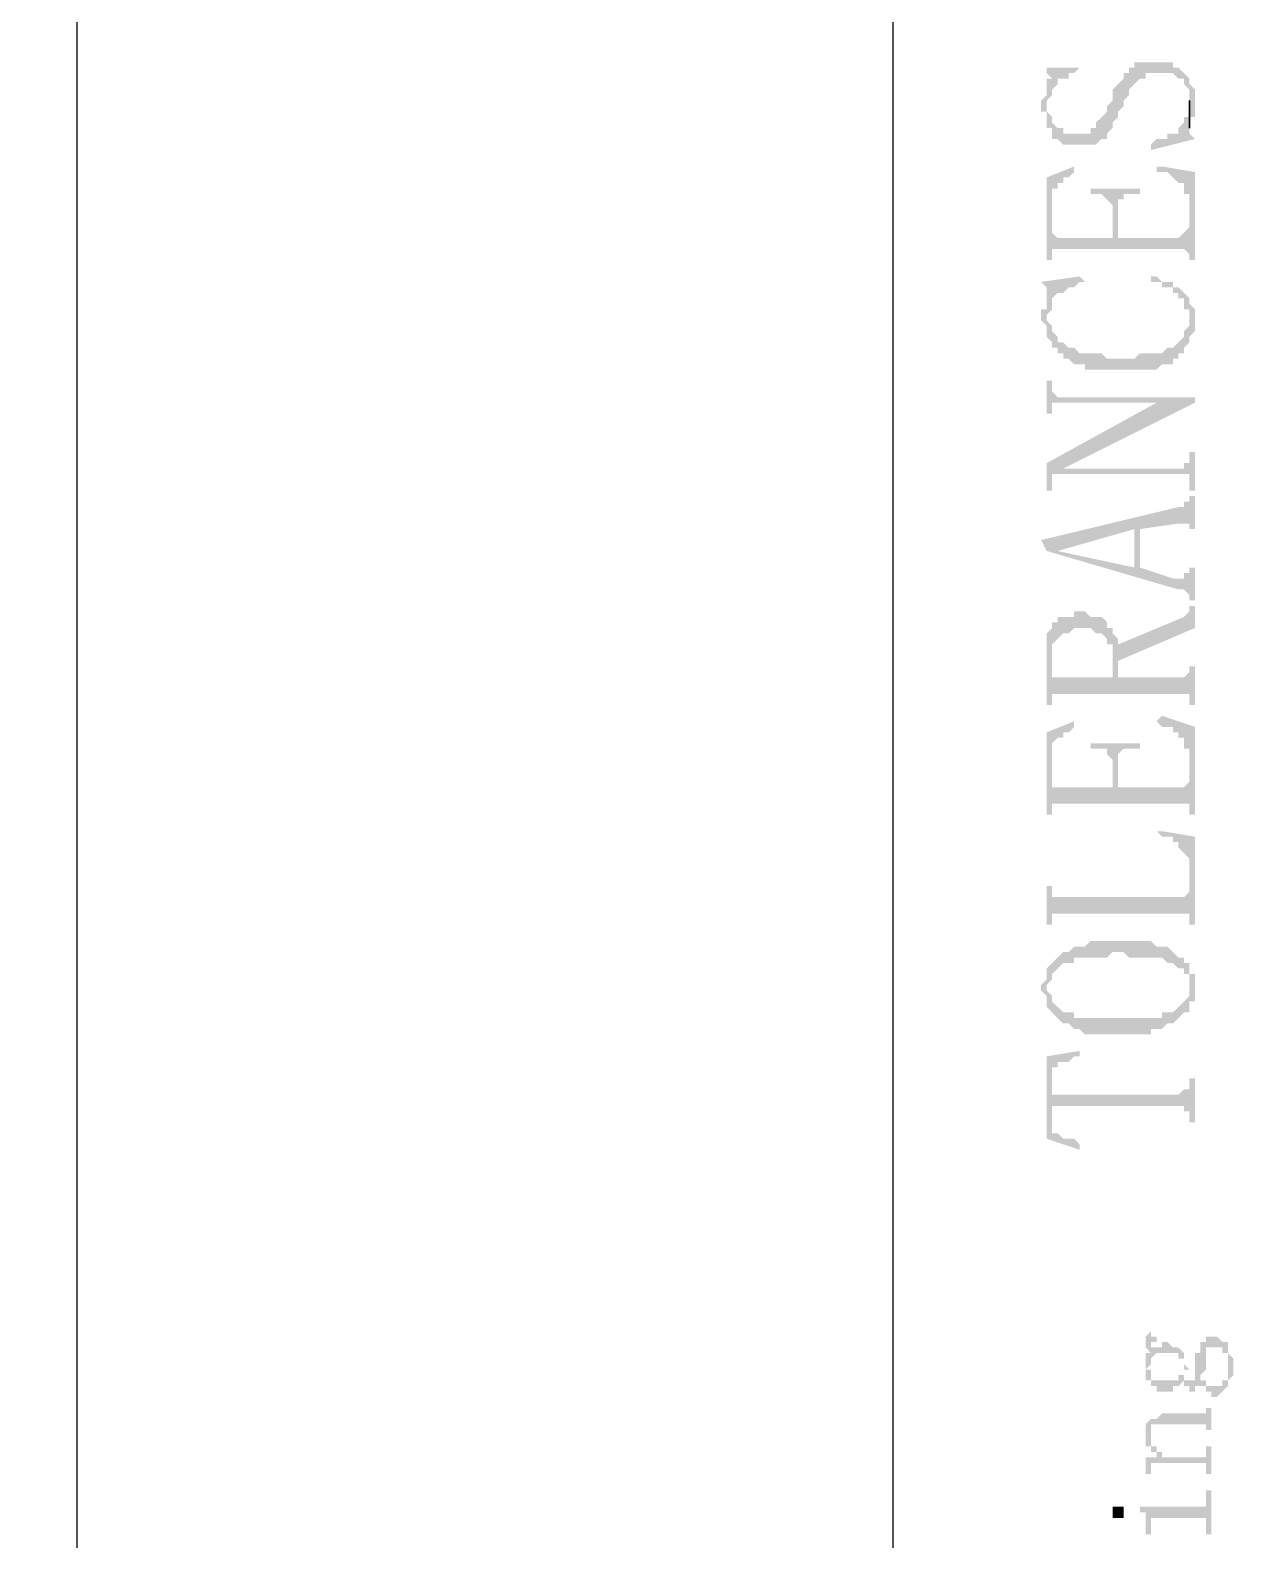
# Model space of a CAD drawing. Header units: millimetres. Extents: x 7018 to 13530, y 4187 to 5692.
# Drawn here: x 11232.68 to 11242.76, y 4965.02 to 4977.43 of the extents above; entities that cross this region are included whole.
import ezdxf

# ---------------------------------------------------------------- set-up
doc = ezdxf.new("R2010")
doc.units = ezdxf.units.MM
doc.layers.add('绘图', color=7, linetype='Continuous')

msp = doc.modelspace()

# ---------------------------------------------------------------- hatches: boundary and pattern name
at = {"transparency": 33554559}
for points in [[(11240.984, 4976.802), (11240.984, 4976.757), (11241.029, 4976.757), (11241.029, 4976.622), (11241.074, 4976.622), (11241.074, 4976.532), (11241.119, 4976.532), (11241.165, 4976.486), (11241.435, 4976.486), (11241.481, 4976.532), (11241.526, 4976.532), (11241.526, 4976.577), (11241.526, 4976.577), (11241.571, 4976.622), (11241.571, 4976.667), (11241.571, 4976.667), (11241.616, 4976.712), (11241.616, 4976.757), (11241.661, 4976.802), (11241.661, 4976.848), (11241.706, 4976.893), (11241.706, 4976.938), (11241.751, 4976.983), (11241.751, 4976.983), (11241.796, 4977.028), (11241.842, 4977.028), (11241.842, 4977.073), (11242.067, 4977.073), (11242.112, 4977.028), (11242.158, 4977.028), (11242.158, 4976.983), (11242.203, 4976.938), (11242.203, 4976.667), (11242.203, 4976.712), (11242.248, 4976.712), (11242.248, 4976.848), (11242.248, 4976.938), (11242.248, 4976.938), (11242.203, 4976.983), (11242.203, 4977.028), (11242.203, 4977.028), (11242.158, 4977.073), (11242.158, 4977.073), (11242.112, 4977.118), (11242.067, 4977.118), (11242.067, 4977.163), (11241.751, 4977.163), (11241.751, 4977.118), (11241.706, 4977.118), (11241.706, 4977.073), (11241.661, 4977.073), (11241.661, 4977.028), (11241.616, 4976.983), (11241.616, 4976.983), (11241.571, 4976.938), (11241.571, 4976.848), (11241.526, 4976.802), (11241.526, 4976.757), (11241.481, 4976.712), (11241.481, 4976.712), (11241.435, 4976.667), (11241.435, 4976.622), (11241.39, 4976.622), (11241.39, 4976.577), (11241.165, 4976.577), (11241.165, 4976.622), (11241.119, 4976.622), (11241.074, 4976.667), (11241.074, 4976.712), (11241.029, 4976.757), (11241.029, 4976.983), (11241.029, 4976.938), (11241.029, 4976.893), (11240.984, 4976.848)], [(11240.984, 4977.118), (11241.029, 4977.118), (11241.029, 4977.073), (11241.029, 4977.073), (11241.074, 4977.028), (11241.074, 4976.893), (11241.074, 4976.938), (11241.119, 4976.983), (11241.119, 4977.028), (11241.21, 4977.028), (11241.21, 4977.073), (11241.255, 4977.073), (11241.3, 4977.118), (11241.3, 4977.118)], [(11241.029, 4976.983), (11241.029, 4976.802), (11241.029, 4976.848), (11241.074, 4976.893), (11241.074, 4977.028), (11241.029, 4977.028)], [(11241.887, 4976.486), (11241.887, 4976.441), (11242.248, 4976.532), (11242.248, 4976.532), (11242.203, 4976.577), (11242.203, 4976.757), (11242.203, 4976.712), (11242.158, 4976.712), (11242.158, 4976.667), (11242.112, 4976.622), (11242.112, 4976.577), (11242.022, 4976.577), (11242.022, 4976.532), (11241.932, 4976.532)], [(11241.029, 4976.216), (11241.029, 4975.539), (11241.074, 4975.539), (11241.074, 4975.99), (11241.074, 4976.125), (11241.119, 4976.125), (11241.119, 4976.171), (11241.165, 4976.171), (11241.165, 4976.216), (11241.21, 4976.216), (11241.255, 4976.261), (11241.255, 4976.306)], [(11241.932, 4976.306), (11241.932, 4976.261), (11242.022, 4976.261), (11242.067, 4976.216), (11242.067, 4976.216), (11242.112, 4976.171), (11242.158, 4976.171), (11242.158, 4976.08), (11242.203, 4976.08), (11242.203, 4975.539), (11242.248, 4975.539), (11242.248, 4976.261), (11241.977, 4976.306)], [(11241.39, 4976.125), (11241.39, 4976.08), (11241.481, 4976.08), (11241.526, 4976.035), (11241.526, 4976.035), (11241.571, 4975.99), (11241.571, 4975.719), (11241.616, 4975.945), (11241.616, 4976.035), (11241.661, 4976.035), (11241.661, 4976.08), (11241.796, 4976.08), (11241.796, 4976.125)], [(11241.074, 4975.539), (11241.074, 4975.629), (11242.158, 4975.629), (11242.203, 4975.584), (11242.203, 4975.809), (11242.203, 4975.809), (11242.158, 4975.764), (11242.158, 4975.764), (11242.112, 4975.719), (11241.616, 4975.719), (11241.616, 4975.945), (11241.571, 4975.719), (11241.119, 4975.719), (11241.074, 4975.764), (11241.074, 4975.99)], [(11240.984, 4975.358), (11241.029, 4975.313), (11241.029, 4974.907), (11241.029, 4975.087), (11241.074, 4975.133), (11241.074, 4975.178), (11241.074, 4975.223), (11241.119, 4975.268), (11241.165, 4975.268), (11241.21, 4975.313), (11241.255, 4975.313), (11241.3, 4975.358), (11241.345, 4975.358), (11241.3, 4975.403)], [(11241.887, 4975.358), (11241.977, 4975.358), (11241.977, 4975.313), (11242.067, 4975.313), (11242.067, 4975.268), (11242.112, 4975.268), (11242.112, 4975.223), (11242.158, 4975.223), (11242.158, 4975.133), (11242.203, 4975.133), (11242.203, 4975.042), (11242.203, 4975.223), (11242.158, 4975.268), (11242.158, 4975.268), (11242.112, 4975.313), (11242.067, 4975.313), (11242.067, 4975.358), (11241.977, 4975.358), (11241.932, 4975.403), (11241.887, 4975.403)], [(11240.984, 4975.087), (11240.984, 4975.042), (11240.984, 4975.042), (11241.029, 4974.997), (11241.029, 4974.907), (11241.029, 4975.268), (11241.029, 4975.133), (11240.984, 4975.133)], [(11241.029, 4974.907), (11241.074, 4974.862), (11241.074, 4974.817), (11241.119, 4974.817), (11241.119, 4974.771), (11241.165, 4974.771), (11241.165, 4974.726), (11241.21, 4974.726), (11241.255, 4974.681), (11241.345, 4974.681), (11241.345, 4974.636), (11241.932, 4974.636), (11241.977, 4974.681), (11242.067, 4974.681), (11242.067, 4974.726), (11242.112, 4974.726), (11242.112, 4974.771), (11242.158, 4974.771), (11242.158, 4974.817), (11242.203, 4974.862), (11242.203, 4974.907), (11242.248, 4974.952), (11242.248, 4975.042), (11242.248, 4975.133), (11242.248, 4975.133), (11242.203, 4975.178), (11242.203, 4975.223), (11242.203, 4975.042), (11242.203, 4974.997), (11242.158, 4974.952), (11242.158, 4974.907), (11242.158, 4974.907), (11242.112, 4974.862), (11242.112, 4974.862), (11242.067, 4974.817), (11242.022, 4974.817), (11241.977, 4974.771), (11241.796, 4974.771), (11241.751, 4974.726), (11241.526, 4974.726), (11241.481, 4974.771), (11241.3, 4974.771), (11241.255, 4974.817), (11241.21, 4974.817), (11241.165, 4974.862), (11241.119, 4974.862), (11241.119, 4974.907), (11241.074, 4974.952), (11241.074, 4974.997), (11241.029, 4975.042), (11241.029, 4975.042)], [(11241.029, 4974.546), (11241.029, 4974.275), (11241.074, 4974.275), (11241.074, 4974.32), (11241.074, 4974.365), (11242.248, 4974.365), (11242.248, 4974.41), (11241.119, 4974.41), (11241.074, 4974.456), (11241.074, 4974.546)], [(11241.029, 4973.869), (11241.029, 4973.643), (11241.074, 4973.643), (11241.074, 4973.733), (11241.074, 4973.779), (11241.119, 4973.779), (11241.165, 4973.824), (11242.248, 4974.365), (11241.932, 4974.365)], [(11241.119, 4973.779), (11242.203, 4973.779), (11242.203, 4973.643), (11242.248, 4973.643), (11242.248, 4973.959), (11242.203, 4973.959), (11242.203, 4973.869), (11242.158, 4973.869), (11242.158, 4973.824), (11241.165, 4973.824)], [(11240.984, 4973.237), (11241.029, 4973.147), (11241.119, 4973.147), (11241.751, 4973.327), (11241.751, 4973.011), (11241.796, 4973.327), (11242.112, 4973.372), (11242.203, 4973.372), (11242.203, 4973.327), (11242.248, 4973.327), (11242.248, 4973.598), (11242.203, 4973.598), (11242.203, 4973.553), (11242.158, 4973.553), (11242.158, 4973.508), (11242.112, 4973.508)], [(11241.029, 4973.147), (11242.112, 4972.831), (11242.158, 4972.831), (11242.203, 4972.786), (11242.203, 4972.741), (11242.248, 4972.741), (11242.248, 4973.011), (11242.203, 4973.011), (11242.203, 4972.966), (11242.158, 4972.966), (11242.158, 4972.921), (11242.067, 4972.921), (11241.796, 4973.011), (11241.796, 4973.327), (11241.751, 4973.011), (11241.119, 4973.147), (11241.119, 4973.147)], [(11241.029, 4972.289), (11241.029, 4971.883), (11241.074, 4971.883), (11241.074, 4972.334), (11241.074, 4972.379), (11241.119, 4972.425), (11241.119, 4972.425), (11241.165, 4972.47), (11241.21, 4972.47), (11241.255, 4972.515), (11241.39, 4972.515), (11241.435, 4972.47), (11241.481, 4972.47), (11241.526, 4972.425), (11241.526, 4972.379), (11241.571, 4972.379), (11241.571, 4972.109), (11241.571, 4972.515), (11241.526, 4972.515), (11241.526, 4972.56), (11241.526, 4972.56), (11241.481, 4972.605), (11241.39, 4972.605), (11241.345, 4972.65), (11241.255, 4972.65), (11241.255, 4972.605), (11241.119, 4972.605), (11241.119, 4972.56), (11241.074, 4972.56), (11241.074, 4972.515), (11241.074, 4972.515), (11241.029, 4972.47), (11241.029, 4972.425), (11241.029, 4972.334)], [(11241.616, 4972.379), (11241.616, 4972.244), (11242.248, 4972.515), (11242.248, 4972.695), (11242.203, 4972.695), (11242.203, 4972.65), (11242.203, 4972.65), (11242.158, 4972.605), (11242.158, 4972.605)], [(11241.074, 4971.928), (11241.074, 4971.973), (11242.203, 4971.973), (11242.203, 4971.883), (11242.248, 4971.883), (11242.248, 4972.199), (11242.203, 4972.199), (11242.203, 4972.154), (11242.203, 4972.154), (11242.158, 4972.109), (11241.616, 4972.109), (11241.616, 4972.379), (11241.616, 4972.425), (11241.571, 4972.47), (11241.571, 4972.109), (11241.074, 4972.109), (11241.074, 4972.154), (11241.074, 4972.244)], [(11241.932, 4971.748), (11241.932, 4971.748), (11241.977, 4971.702), (11242.067, 4971.702), (11242.067, 4971.657), (11242.112, 4971.657), (11242.112, 4971.612), (11242.158, 4971.612), (11242.158, 4971.522), (11242.203, 4971.522), (11242.203, 4970.98), (11242.248, 4970.98), (11242.248, 4971.702), (11241.977, 4971.793)], [(11241.029, 4971.657), (11241.029, 4970.98), (11241.074, 4970.98), (11241.074, 4971.477), (11241.074, 4971.567), (11241.119, 4971.612), (11241.165, 4971.612), (11241.165, 4971.657), (11241.21, 4971.657), (11241.255, 4971.702), (11241.255, 4971.748)], [(11241.39, 4971.567), (11241.39, 4971.522), (11241.526, 4971.522), (11241.526, 4971.477), (11241.526, 4971.477), (11241.571, 4971.432), (11241.571, 4971.206), (11241.616, 4971.387), (11241.616, 4971.477), (11241.661, 4971.522), (11241.796, 4971.522), (11241.796, 4971.567)], [(11241.074, 4971.025), (11241.074, 4971.071), (11242.203, 4971.071), (11242.203, 4971.025), (11242.203, 4971.251), (11242.203, 4971.251), (11242.158, 4971.206), (11241.616, 4971.206), (11241.616, 4971.387), (11241.571, 4971.206), (11241.074, 4971.206), (11241.074, 4971.432)], [(11241.932, 4970.845), (11241.932, 4970.845), (11241.977, 4970.8), (11242.067, 4970.8), (11242.067, 4970.755), (11242.112, 4970.755), (11242.112, 4970.71), (11242.112, 4970.71), (11242.158, 4970.664), (11242.158, 4970.664), (11242.203, 4970.619), (11242.203, 4970.078), (11242.248, 4970.078), (11242.248, 4970.8), (11241.977, 4970.845)], [(11241.029, 4970.394), (11241.029, 4970.078), (11241.074, 4970.078), (11241.074, 4970.123), (11241.074, 4970.168), (11242.203, 4970.168), (11242.203, 4970.123), (11242.203, 4970.348), (11242.203, 4970.348), (11242.158, 4970.303), (11241.074, 4970.303), (11241.074, 4970.394)], [(11241.029, 4969.717), (11241.029, 4969.581), (11241.029, 4969.581), (11241.074, 4969.626), (11241.074, 4969.672), (11241.074, 4969.672), (11241.119, 4969.717), (11241.119, 4969.717), (11241.165, 4969.762), (11241.255, 4969.762), (11241.255, 4969.807), (11241.526, 4969.807), (11241.571, 4969.852), (11241.661, 4969.852), (11241.706, 4969.807), (11241.977, 4969.807), (11242.022, 4969.762), (11242.067, 4969.762), (11242.112, 4969.717), (11242.158, 4969.717), (11242.158, 4969.672), (11242.203, 4969.672), (11242.203, 4969.581), (11242.203, 4969.762), (11242.158, 4969.762), (11242.158, 4969.807), (11242.112, 4969.807), (11242.067, 4969.852), (11242.067, 4969.852), (11242.022, 4969.897), (11241.932, 4969.897), (11241.887, 4969.942), (11241.39, 4969.942), (11241.345, 4969.897), (11241.255, 4969.897), (11241.21, 4969.852), (11241.165, 4969.852), (11241.119, 4969.807), (11241.119, 4969.807), (11241.074, 4969.762), (11241.074, 4969.762)], [(11240.984, 4969.581), (11240.984, 4969.536), (11241.029, 4969.491), (11241.029, 4969.446), (11241.029, 4969.401), (11241.074, 4969.356), (11241.074, 4969.356), (11241.119, 4969.31), (11241.119, 4969.31), (11241.165, 4969.265), (11241.21, 4969.265), (11241.255, 4969.22), (11241.3, 4969.22), (11241.345, 4969.175), (11241.887, 4969.175), (11241.887, 4969.22), (11241.977, 4969.22), (11242.022, 4969.265), (11242.067, 4969.265), (11242.112, 4969.31), (11242.112, 4969.31), (11242.158, 4969.356), (11242.203, 4969.356), (11242.203, 4969.446), (11242.248, 4969.446), (11242.248, 4969.581), (11242.248, 4969.672), (11242.203, 4969.672), (11242.203, 4969.717), (11242.203, 4969.536), (11242.203, 4969.491), (11242.158, 4969.446), (11242.158, 4969.446), (11242.112, 4969.401), (11242.112, 4969.401), (11242.067, 4969.356), (11241.977, 4969.356), (11241.977, 4969.31), (11241.255, 4969.31), (11241.255, 4969.356), (11241.165, 4969.356), (11241.119, 4969.401), (11241.119, 4969.401), (11241.074, 4969.446), (11241.074, 4969.491), (11241.074, 4969.491), (11241.029, 4969.536), (11241.029, 4969.717), (11241.029, 4969.672), (11241.029, 4969.626)], [(11241.029, 4968.995), (11241.074, 4968.769), (11241.074, 4968.904), (11241.119, 4968.904), (11241.119, 4968.949), (11241.21, 4968.949), (11241.255, 4968.995), (11241.3, 4968.995), (11241.3, 4969.04)], [(11241.029, 4968.995), (11241.029, 4968.318), (11241.3, 4968.227), (11241.3, 4968.272), (11241.3, 4968.272), (11241.255, 4968.318), (11241.165, 4968.318), (11241.119, 4968.363), (11241.074, 4968.363), (11241.074, 4968.453), (11241.074, 4968.769)], [(11241.074, 4968.769), (11241.074, 4968.498), (11241.074, 4968.588), (11242.158, 4968.588), (11242.158, 4968.543), (11242.203, 4968.543), (11242.203, 4968.453), (11242.248, 4968.453), (11242.248, 4968.814), (11242.203, 4968.814), (11242.203, 4968.724), (11242.158, 4968.724), (11242.112, 4968.679), (11241.074, 4968.679), (11241.074, 4968.724), (11241.074, 4968.724)], [(11241.842, 4966.693), (11241.842, 4966.648), (11241.842, 4966.603), (11241.842, 4966.603), (11241.887, 4966.557), (11241.887, 4966.648), (11241.932, 4966.648), (11241.932, 4966.693), (11241.887, 4966.693), (11241.887, 4966.738), (11241.887, 4966.738), (11241.842, 4966.693)], [(11242.293, 4966.648), (11242.293, 4966.332), (11242.293, 4966.377), (11242.293, 4966.377), (11242.338, 4966.422), (11242.338, 4966.467), (11242.338, 4966.512), (11242.338, 4966.557), (11242.338, 4966.603), (11242.473, 4966.603), (11242.473, 4966.557), (11242.519, 4966.557), (11242.519, 4966.512), (11242.519, 4966.467), (11242.519, 4966.603), (11242.519, 4966.648), (11242.473, 4966.648), (11242.428, 4966.693), (11242.338, 4966.693), (11242.338, 4966.648)], [(11241.842, 4966.332), (11241.887, 4966.332), (11241.887, 4966.287), (11241.932, 4966.287), (11241.932, 4966.241), (11242.067, 4966.241), (11242.067, 4966.287), (11242.112, 4966.287), (11242.158, 4966.332), (11242.158, 4966.287), (11242.203, 4966.287), (11242.203, 4966.241), (11242.248, 4966.241), (11242.248, 4966.287), (11242.293, 4966.287), (11242.293, 4966.332), (11242.293, 4966.287), (11242.338, 4966.287), (11242.338, 4966.241), (11242.383, 4966.241), (11242.383, 4966.196), (11242.428, 4966.196), (11242.473, 4966.241), (11242.473, 4966.241), (11242.519, 4966.287), (11242.519, 4966.332), (11242.519, 4966.332), (11242.564, 4966.377), (11242.564, 4966.422), (11242.564, 4966.512), (11242.564, 4966.512), (11242.519, 4966.557), (11242.519, 4966.603), (11242.519, 4966.422), (11242.519, 4966.377), (11242.519, 4966.332), (11242.473, 4966.332), (11242.473, 4966.287), (11242.338, 4966.287), (11242.338, 4966.332), (11242.293, 4966.332), (11242.293, 4966.648), (11242.293, 4966.603), (11242.293, 4966.557), (11242.248, 4966.557), (11242.248, 4966.467), (11242.248, 4966.377), (11242.248, 4966.332), (11242.158, 4966.332), (11242.158, 4966.422), (11242.158, 4966.377), (11242.112, 4966.377), (11242.112, 4966.332), (11241.887, 4966.332), (11241.887, 4966.377), (11241.887, 4966.422), (11241.842, 4966.422)], [(11241.842, 4966.422), (11241.842, 4966.377), (11241.842, 4966.332), (11241.842, 4966.422), (11241.842, 4966.422), (11241.887, 4966.467), (11241.887, 4966.512), (11241.887, 4966.512), (11241.932, 4966.557), (11242.112, 4966.557), (11242.112, 4966.512), (11242.158, 4966.512), (11242.158, 4966.467), (11242.158, 4966.332), (11242.158, 4966.377), (11242.158, 4966.422), (11242.203, 4966.422), (11242.158, 4966.467), (11242.158, 4966.512), (11242.158, 4966.557), (11242.158, 4966.557), (11242.112, 4966.603), (11242.067, 4966.603), (11242.022, 4966.648), (11241.977, 4966.648), (11241.977, 4966.603), (11241.887, 4966.603), (11241.887, 4966.648), (11241.887, 4966.557), (11241.842, 4966.557), (11241.842, 4966.512), (11241.842, 4966.467), (11241.842, 4966.467)], [(11241.887, 4966.016), (11241.887, 4965.88), (11241.887, 4965.926), (11241.887, 4965.971), (11242.338, 4965.971), (11242.338, 4965.926), (11242.383, 4965.926), (11242.383, 4966.106), (11242.338, 4966.106), (11242.338, 4966.061), (11241.977, 4966.061), (11241.932, 4966.016)], [(11241.842, 4965.88), (11241.842, 4965.835), (11241.842, 4965.79), (11241.887, 4965.79), (11241.887, 4965.745), (11241.932, 4965.745), (11241.932, 4965.7), (11241.932, 4965.745), (11241.932, 4965.79), (11241.887, 4965.79), (11241.887, 4965.835), (11241.887, 4965.88), (11241.887, 4966.016), (11241.842, 4965.971), (11241.842, 4965.926), (11241.842, 4965.926)], [(11241.842, 4965.7), (11241.842, 4965.655), (11241.842, 4965.564), (11241.887, 4965.564), (11241.887, 4965.655), (11242.338, 4965.655), (11242.338, 4965.61), (11242.338, 4965.564), (11242.383, 4965.564), (11242.383, 4965.79), (11242.338, 4965.79), (11242.338, 4965.745), (11242.338, 4965.7), (11241.977, 4965.7), (11241.977, 4965.745), (11241.932, 4965.745), (11241.932, 4965.7)], [(11241.796, 4965.294), (11241.796, 4965.249), (11241.842, 4965.249), (11241.842, 4965.203), (11241.842, 4965.158), (11241.842, 4965.068), (11241.887, 4965.068), (11241.887, 4965.158), (11241.887, 4965.203), (11242.338, 4965.203), (11242.338, 4965.068), (11242.383, 4965.068), (11242.383, 4965.429), (11242.338, 4965.429), (11242.338, 4965.294), (11242.293, 4965.294)], [(11241.571, 4965.249), (11241.571, 4965.203), (11241.661, 4965.203), (11241.661, 4965.249), (11241.661, 4965.294), (11241.571, 4965.294)]]:
    msp.add_hatch(color=256, dxfattribs=at).paths.add_polyline_path(points)

# ---------------------------------------------------------------- linework, layer by layer
msp.add_line((11239.765, 5242.873), (11239.765, 4956.132))
for points in [[(11653.059, 4951.873), (11653.059, 5248.873), (11233.059, 5248.873), (11233.059, 4951.873)], [(11242.203, 4976.757), (11242.203, 4976.622), (11242.203, 4976.848), (11242.203, 4976.802)]]:
    msp.add_lwpolyline(points, close=True)
at = {"layer": '绘图', "lineweight": 13, "ltscale": 0.2}
for centre, radius, start, end in [((11323.851, 4624.639), 437.429, 88.5439, 88.5439), ((11323.871, 4624.747), 434.829, 88.05782, 88.05782), ((11345.593, 4624.747), 434.829, 88.05782, 88.05782), ((11326.674, 4762.447), 296.9, 89.34067, 89.34067), ((11348.395, 4762.503), 296.9, 89.34067, 89.34067)]:
    msp.add_arc(centre, radius, start, end, dxfattribs=at)

doc.saveas('drawing.dxf')
